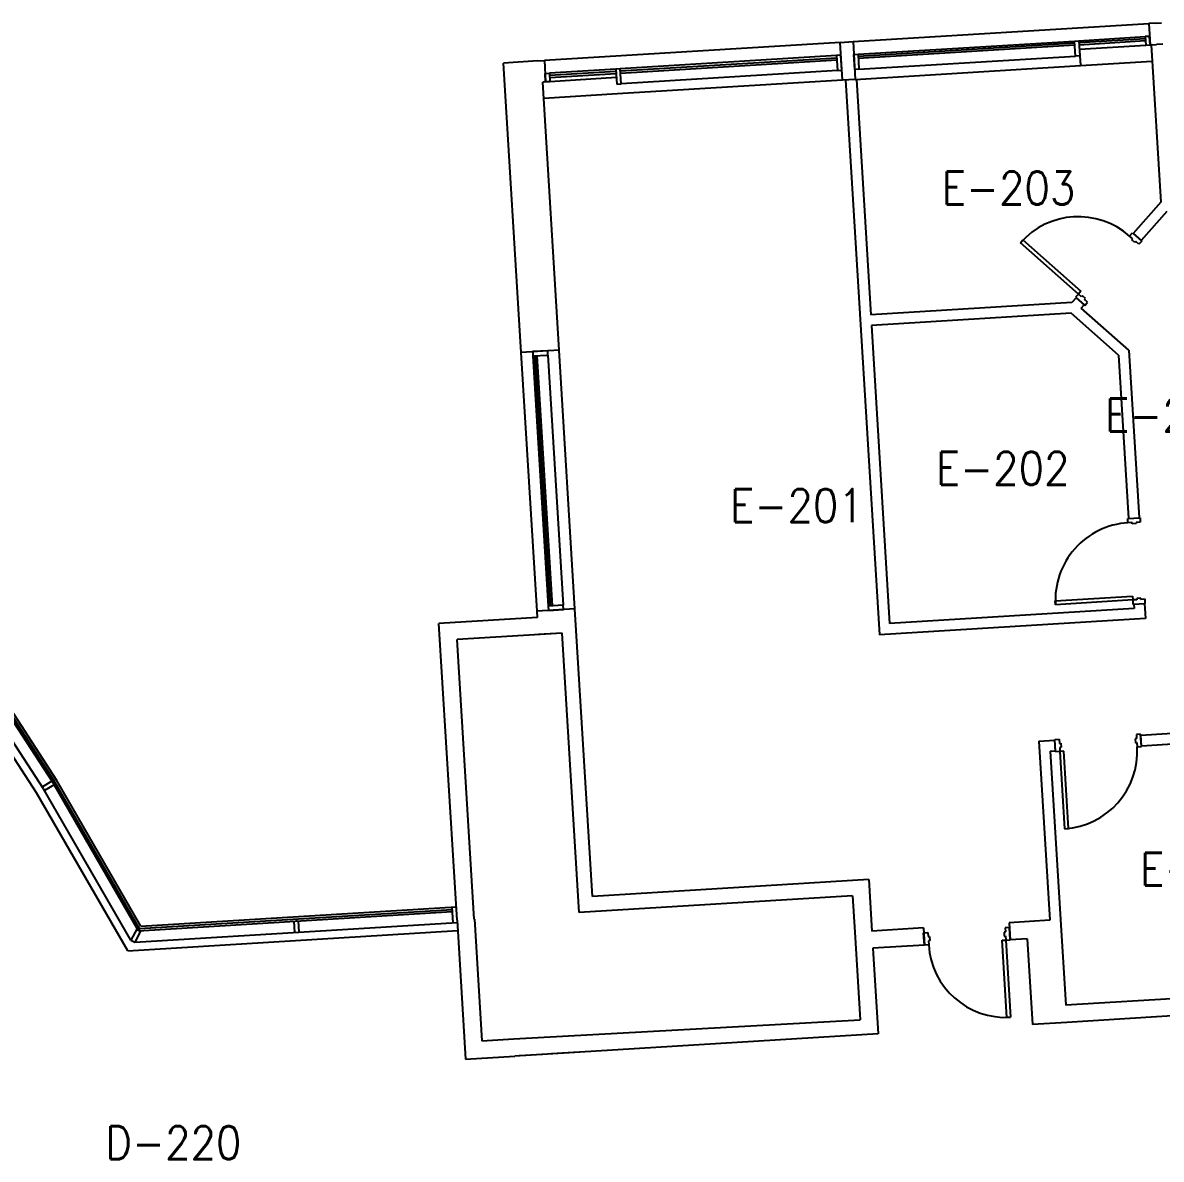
# Model space of a CAD drawing. Header units: inches. Extents: x 0 to 15110, y -1099 to 7181.
# Drawn here: x 7621 to 8151, y 6073 to 6603 of the extents above; entities that cross this region are included whole.
import ezdxf
from ezdxf.enums import TextEntityAlignment as Align

# ---------------------------------------------------------------- set-up
doc = ezdxf.new("R2010")
doc.units = ezdxf.units.IN
doc.header["$LTSCALE"] = 48
doc.header["$MEASUREMENT"] = 0
doc.layers.get('0').update_dxf_attribs({"linetype": 'CONTINUOUS'})
for name, color, linetype in [('A-DOOR', 5, 'CONTINUOUS'), ('A-GLAZ', 1, 'CONTINUOUS'), ('A-GLAZ-DETL', 5, 'CONTINUOUS'), ('A-WALL', 7, 'CONTINUOUS'), ('A-WALL-SILL', 3, 'CONTINUOUS'), ('SP-RMNO', 7, 'CONTINUOUS'), ('SP-ROOM', 7, 'CONTINUOUS'), ('SP-ROOMF', 7, 'CONTINUOUS')]:
    doc.layers.add(name, color=color, linetype=linetype)
doc.layers.get('0').off()
doc.layers.get('SP-ROOM').off()
doc.layers.get('SP-ROOMF').off()
doc.styles.add('ROMANS', font='ROMANS', dxfattribs={"width": 0.78})

# ---------------------------------------------------------------- blocks, each defined once
blk = doc.blocks.new('FMGRM1')
at = {"style": 'ROMANS', "width": 0.9}
for tag, p in [('DATA1', (0, -0.2836)), ('DATA2', (0, -0.443)), ('DATA3', (0, -0.6024)), ('DATA4', (0, -0.7618)), ('DATA5', (0, -0.9213))]:
    blk.add_attdef(tag, text='', height=0.1172, dxfattribs=at).set_placement(p, align=Align.CENTER)
at = {"layer": 'SP-RMNO', "style": 'ROMANS', "width": 0.9}
blk.add_attdef('RMNUMB', text='', height=0.16, dxfattribs=at).set_placement((0, 0), align=Align.MIDDLE)

msp = doc.modelspace()

# ---------------------------------------------------------------- linework, layer by layer
at = {"layer": 'A-DOOR', "linetype": 'Continuous'}
for p, q in [((8085.22, 6500.1), (8086.38, 6501.42)), ((8112.19, 6476.25), (8085.22, 6500.1)), ((8086.38, 6501.42), (8113.35, 6477.56)), ((8136.04, 6503.21), (8137.37, 6504.71)), ((8137.49, 6501.93), (8136.04, 6503.21)), ((8137.08, 6501.46), (8137.49, 6501.93)), ((8138.48, 6500.22), (8137.08, 6501.46)), ((8137.37, 6504.71), (8141.67, 6500.9)), ((8138.9, 6500.69), (8138.48, 6500.22)), ((8140.35, 6499.4), (8138.9, 6500.69)), ((8141.67, 6500.9), (8140.35, 6499.4)), ((8112.19, 6476.25), (8110.86, 6474.75)), ((8110.86, 6474.75), (8115.17, 6470.94)), ((8113.35, 6477.56), (8112.19, 6476.25)), ((8113.64, 6474.97), (8112.19, 6476.25)), ((8114.05, 6475.43), (8113.64, 6474.97)), ((8115.46, 6474.19), (8114.05, 6475.43)), ((8115.04, 6473.72), (8115.46, 6474.19)), ((8116.49, 6472.44), (8115.04, 6473.72)), ((8115.17, 6470.94), (8116.49, 6472.44)), ((8135.16, 6371.68), (8140.9, 6372.03)), ((8135.28, 6369.68), (8135.16, 6371.68)), ((8137.22, 6369.8), (8135.28, 6369.68)), ((8137.26, 6369.18), (8137.22, 6369.8)), ((8139.13, 6369.29), (8137.26, 6369.18)), ((8141.02, 6370.03), (8139.09, 6369.91)), ((8139.09, 6369.91), (8139.13, 6369.29)), ((8140.9, 6372.03), (8141.02, 6370.03)), ((8101.44, 6333.3), (8137.38, 6335.5)), ((8137.38, 6335.5), (8137.48, 6333.75)), ((8101.55, 6331.55), (8101.44, 6333.3)), ((8137.48, 6333.75), (8101.55, 6331.55)), ((8139.42, 6333.87), (8137.48, 6333.75)), ((8137.48, 6333.75), (8137.6, 6331.75)), ((8137.6, 6331.75), (8143.34, 6332.1)), ((8141.25, 6334.61), (8139.38, 6334.49)), ((8139.38, 6334.49), (8139.42, 6333.87)), ((8141.29, 6333.98), (8141.25, 6334.61)), ((8143.22, 6334.1), (8141.29, 6333.98)), ((8143.34, 6332.1), (8143.22, 6334.1)), ((8101.26, 6268.79), (8103.25, 6268.91)), ((8101.61, 6263.05), (8101.26, 6268.79)), ((8103.25, 6268.91), (8103.37, 6266.98)), ((8103.37, 6266.98), (8103.99, 6267.02)), ((8103.99, 6267.02), (8104.11, 6265.14)), ((8139.3, 6269.18), (8138.68, 6269.14)), ((8138.68, 6269.14), (8138.79, 6267.27)), ((8138.79, 6267.27), (8139.42, 6267.3)), ((8141.18, 6271.23), (8139.19, 6271.11)), ((8139.19, 6271.11), (8139.3, 6269.18)), ((8139.42, 6267.3), (8139.54, 6265.37)), ((8141.53, 6265.49), (8141.18, 6271.23)), ((8103.6, 6263.17), (8101.61, 6263.05)), ((8104.11, 6265.14), (8103.48, 6265.11)), ((8103.48, 6265.11), (8103.6, 6263.17)), ((8105.35, 6263.28), (8103.6, 6263.17)), ((8103.6, 6263.17), (8105.8, 6227.24)), ((8107.55, 6227.35), (8105.35, 6263.28)), ((8139.54, 6265.37), (8141.53, 6265.49)), ((8105.8, 6227.24), (8107.55, 6227.35)), ((8040.14, 6178.77), (8042.13, 6178.89)), ((8040.49, 6173.03), (8040.14, 6178.77)), ((8042.13, 6178.89), (8042.25, 6176.95)), ((8042.25, 6176.95), (8042.88, 6176.99)), ((8042.88, 6176.99), (8042.99, 6175.12)), ((8078.19, 6179.15), (8077.56, 6179.11)), ((8077.56, 6179.11), (8077.68, 6177.24)), ((8077.68, 6177.24), (8078.3, 6177.28)), ((8080.06, 6181.21), (8078.07, 6181.09)), ((8078.07, 6181.09), (8078.19, 6179.15)), ((8078.3, 6177.28), (8078.42, 6175.35)), ((8080.41, 6175.47), (8080.06, 6181.21)), ((8042.48, 6173.15), (8040.49, 6173.03)), ((8042.99, 6175.12), (8042.37, 6175.08)), ((8042.37, 6175.08), (8042.48, 6173.15)), ((8076.67, 6175.24), (8078.42, 6175.35)), ((8078.87, 6139.31), (8076.67, 6175.24)), ((8078.42, 6175.35), (8080.41, 6175.47)), ((8078.42, 6175.35), (8080.62, 6139.41)), ((8080.62, 6139.41), (8078.87, 6139.31))]:
    msp.add_line(p, q, dxfattribs=at)
for centre, major_axis, start_param, end_param in [((8112.19, 6476.25), (25.46, 25.46), 0.061088, 1.631884), ((8137.48, 6333.75), (-25.46, 25.46), -0.724312, 0.846485), ((8103.6, 6263.17), (-25.46, 25.46), 2.417281, 3.988077), ((8078.42, 6175.35), (-25.46, 25.46), 0.846485, 2.417281)]:
    msp.add_ellipse(centre, major_axis=major_axis, ratio=1, start_param=start_param, end_param=end_param, dxfattribs=at)
at = {"layer": 'A-GLAZ', "linetype": 'Continuous'}
for p, q in [((8112.41, 6594.2), (8143.35, 6596.1)), ((8143.41, 6595.1), (8112.47, 6593.21)), ((8009.6, 6587.92), (8110.41, 6594.08)), ((8110.48, 6593.08), (8009.66, 6586.92)), ((8110.54, 6592.09), (8009.72, 6585.92)), ((8143.47, 6594.1), (8112.53, 6592.21)), ((8112.65, 6590.21), (8143.6, 6592.1)), ((7999.62, 6587.3), (7898.81, 6581.14)), ((7898.87, 6580.14), (7999.68, 6586.31)), ((7898.93, 6579.14), (7999.74, 6585.31)), ((8010.03, 6580.93), (8110.84, 6587.09)), ((8112.84, 6587.22), (8113.12, 6582.6)), ((7896.81, 6581.02), (7865.87, 6579.12)), ((7865.93, 6578.13), (7896.87, 6580.02)), ((7865.99, 6577.13), (7896.94, 6579.02)), ((8000.05, 6580.32), (7899.24, 6574.15)), ((7897.06, 6577.02), (7866.12, 6575.13)), ((7858.21, 6447.41), (7865.34, 6330.88)), ((7866.34, 6330.94), (7859.21, 6447.47)), ((7867.33, 6331), (7860.21, 6447.53)), ((7865.2, 6447.84), (7872.32, 6331.31)), ((7630.27, 6245.82), (7588.87, 6309.56)), ((7634.75, 6248.56), (7593.2, 6312.53)), ((7635.6, 6249.08), (7594.03, 6313.1)), ((7670.99, 6175.29), (7630.27, 6245.82)), ((7674.5, 6179.71), (7634.75, 6248.56)), ((7675.06, 6180.74), (7635.6, 6249.08)), ((7674.5, 6179.71), (7820.62, 6188.65)), ((7675.06, 6180.74), (7820.56, 6189.64)), ((7672.75, 6174.34), (7822.94, 6183.53))]:
    msp.add_line(p, q, dxfattribs=at)
at = {"layer": 'A-GLAZ-DETL', "linetype": 'Continuous'}
for p, q in [((8145.35, 6596.22), (8143.35, 6596.1)), ((8143.35, 6596.1), (8143.6, 6592.1)), ((8145.59, 6592.23), (8145.35, 6596.22)), ((8110.41, 6594.08), (8112.41, 6594.2)), ((8110.84, 6587.09), (8110.41, 6594.08)), ((8112.41, 6594.2), (8112.84, 6587.22)), ((8143.6, 6592.1), (8145.59, 6592.23)), ((8001.62, 6587.43), (7999.62, 6587.3)), ((7999.62, 6587.3), (8000.05, 6580.32)), ((8002.04, 6580.44), (8001.62, 6587.43)), ((8007.61, 6587.79), (8009.6, 6587.92)), ((8008.03, 6580.81), (8007.61, 6587.79)), ((8009.6, 6587.92), (8010.03, 6580.93)), ((8112.84, 6587.22), (8110.84, 6587.09)), ((7863.87, 6579), (7865.87, 6579.12)), ((7865.87, 6579.12), (7866.12, 6575.13)), ((7898.81, 6581.14), (7896.81, 6581.02)), ((7896.81, 6581.02), (7897.24, 6574.03)), ((7899.24, 6574.15), (7898.81, 6581.14)), ((8000.05, 6580.32), (8002.04, 6580.44)), ((8010.03, 6580.93), (8008.03, 6580.81)), ((7864.12, 6575.01), (7863.87, 6579)), ((7866.12, 6575.13), (7864.12, 6575.01)), ((7897.24, 6574.03), (7899.24, 6574.15)), ((7865.07, 6449.83), (7858.09, 6449.41)), ((7858.09, 6449.41), (7858.21, 6447.41)), ((7858.21, 6447.41), (7865.2, 6447.84)), ((7865.2, 6447.84), (7865.07, 6449.83)), ((7872.32, 6331.31), (7865.34, 6330.88)), ((7865.34, 6330.88), (7865.46, 6328.88)), ((7872.45, 6329.31), (7872.32, 6331.31)), ((7865.46, 6328.88), (7872.45, 6329.31)), ((7634.22, 6249.41), (7629.75, 6246.67)), ((7635.27, 6247.71), (7630.79, 6244.96)), ((7635.6, 6249.08), (7634.75, 6248.56)), ((7820.5, 6190.64), (7820.95, 6183.41)), ((7746.87, 6184.13), (7747.19, 6178.89)), ((7747.81, 6185.19), (7747.87, 6184.2)), ((7748.87, 6184.26), (7749.19, 6179.02)), ((7673.91, 6180.73), (7670.99, 6175.29)), ((7675.67, 6179.78), (7672.75, 6174.34)), ((7675.06, 6180.74), (7674.5, 6179.71)), ((7670.99, 6175.29), (7672.75, 6174.34))]:
    msp.add_line(p, q, dxfattribs=at)
at = {"layer": 'A-WALL', "linetype": 'Continuous'}
for p, q in [((8147.98, 6602.39), (8144.98, 6602.21)), ((8144.98, 6602.21), (8145.59, 6592.23)), ((8147.98, 6602.39), (8150.97, 6602.57)), ((8001.25, 6593.42), (8007.24, 6593.78)), ((8002.33, 6575.82), (8001.25, 6593.42)), ((8007.24, 6593.78), (8008.32, 6576.19)), ((8145.59, 6592.23), (8148.59, 6592.41)), ((8146.09, 6592.26), (8150.57, 6519.05)), ((8151.58, 6592.59), (8148.59, 6592.41)), ((7860.51, 6584.81), (7844.54, 6583.83)), ((7860.51, 6584.81), (7863.51, 6584.99)), ((7863.51, 6584.99), (7864.12, 6575.01)), ((7852.79, 6449.08), (7844.54, 6583.83)), ((7864.12, 6575.01), (7862.75, 6574.93)), ((7870.38, 6450.16), (7862.75, 6574.93)), ((8008.32, 6576.19), (8002.33, 6575.82)), ((8003.82, 6575.92), (8019.63, 6317.52)), ((8008.81, 6576.22), (8015.52, 6466.55)), ((8150.57, 6519.05), (8137.66, 6504.45)), ((8153.34, 6514.64), (8141.4, 6501.14)), ((8137.66, 6504.45), (8141.4, 6501.14)), ((8111.13, 6474.51), (8109.16, 6472.28)), ((8111.13, 6474.51), (8114.9, 6471.18)), ((8109.16, 6472.28), (8015.52, 6466.55)), ((8113.56, 6469.69), (8114.9, 6471.18)), ((8135.75, 6450.06), (8113.56, 6469.69)), ((8108.78, 6467.25), (8015.83, 6461.56)), ((8130.89, 6447.69), (8108.78, 6467.25)), ((8015.83, 6461.56), (8024.31, 6322.82)), ((7870.38, 6450.16), (7852.79, 6449.08)), ((8130.89, 6447.69), (8135.54, 6371.7)), ((8135.75, 6450.06), (8140.53, 6372.01)), ((8135.54, 6371.7), (8140.53, 6372.01)), ((8137.98, 6331.78), (8142.97, 6332.08)), ((8137.98, 6331.78), (8138.1, 6329.78)), ((8142.97, 6332.08), (8143.4, 6325.09)), ((7860.34, 6325.63), (7814.42, 6322.83)), ((7877.75, 6329.63), (7860.16, 6328.56)), ((7860.34, 6325.63), (7860.16, 6328.56)), ((7885.94, 6195.63), (7877.75, 6329.63)), ((8143.4, 6325.09), (8019.63, 6317.52)), ((8138.1, 6329.78), (8024.31, 6322.82)), ((7822.88, 6184.55), (7814.42, 6322.83)), ((7871.8, 6318.32), (7822.9, 6315.33)), ((7830.86, 6185.04), (7822.9, 6315.33)), ((7868.81, 6318.14), (7860.82, 6317.65)), ((7879.76, 6188.24), (7871.8, 6318.32)), ((8141.2, 6270.86), (8245.01, 6277.21)), ((8141.51, 6265.87), (8237.83, 6271.76)), ((8093.79, 6267.96), (8101.28, 6268.42)), ((8093.79, 6267.96), (8098.89, 6184.61)), ((8101.58, 6263.42), (8101.28, 6268.42)), ((8141.51, 6265.87), (8141.2, 6270.86)), ((8099.09, 6263.27), (8101.58, 6263.42)), ((8099.09, 6263.27), (8103.88, 6184.92)), ((9339.63, 6212.41), (8106.81, 6137.01)), ((8014.58, 6203.5), (7885.94, 6195.63)), ((8014.58, 6203.5), (8016.04, 6179.55)), ((8007.02, 6196.03), (7879.76, 6188.24)), ((8007.02, 6196.03), (8008.06, 6179.06)), ((7822.88, 6184.55), (7826.83, 6119.88)), ((7830.99, 6185.05), (7834.45, 6128.49)), ((8098.89, 6184.61), (8079.93, 6183.45)), ((8079.93, 6183.45), (8080.41, 6175.47)), ((8103.88, 6184.92), (8106.32, 6144.99)), ((8008.06, 6179.06), (8010.56, 6138.14)), ((8040, 6181.01), (8016.04, 6179.55)), ((8040, 6181.01), (8040.49, 6173.03)), ((8040.49, 6173.03), (8016.53, 6171.56)), ((8016.53, 6171.56), (8018.97, 6131.64)), ((8088.4, 6175.96), (8080.41, 6175.47)), ((8088.4, 6175.96), (8090.84, 6136.03)), ((8245.06, 6153.48), (8106.32, 6144.99)), ((7849.3, 6129.4), (8010.56, 6138.14)), ((8106.81, 6137.01), (8090.84, 6136.03)), ((7834.45, 6128.49), (7849.3, 6129.4)), ((8018.97, 6131.64), (7849.79, 6121.29)), ((7879.74, 6123.12), (7866.88, 6122.33)), ((7826.83, 6119.88), (7849.79, 6121.29)), ((7862.64, 6122.07), (7851.79, 6121.41))]:
    msp.add_line(p, q, dxfattribs=at)
at = {"layer": 'A-WALL-SILL', "linetype": 'Continuous'}
for p, q in [((8007.24, 6593.78), (8144.98, 6602.21)), ((8001.25, 6593.42), (7863.51, 6584.99)), ((8113.12, 6582.6), (8146.56, 6584.65)), ((8008.32, 6576.19), (8113.12, 6582.6)), ((8002.33, 6575.82), (7897.52, 6569.41)), ((7897.52, 6569.41), (7863.21, 6567.32)), ((7860.16, 6328.56), (7852.79, 6449.08)), ((7877.75, 6329.63), (7870.38, 6450.16)), ((7636.45, 6249.61), (7594.85, 6313.67)), ((7627.07, 6243.86), (7585.78, 6307.44)), ((7675.61, 6181.78), (7636.45, 6249.61)), ((7669.49, 6170.38), (7627.07, 6243.86)), ((7675.61, 6181.78), (7822.5, 6190.76)), ((7669.49, 6170.38), (7823.17, 6179.78))]:
    msp.add_line(p, q, dxfattribs=at)

# ---------------------------------------------------------------- block references
at = {"layer": 'SP-ROOM', "linetype": 'Continuous'}
ref = msp.add_blockref('FMGRM1', (8079.69, 6525.6), dxfattribs=dict(at, xscale=96, yscale=96, zscale=96))
ref.add_attrib('RMNUMB', 'E-203', dxfattribs={"layer": 'SP-RMNO', "height": 15.36, "style": 'ROMANS', "width": 0.9}).set_placement((8079.69, 6525.6), align=Align.MIDDLE)
ref = msp.add_blockref('FMGRM1', (8076.96, 6395.03), dxfattribs=dict(at, xscale=96, yscale=96, zscale=96))
ref.add_attrib('RMNUMB', 'E-202', dxfattribs={"layer": 'SP-RMNO', "height": 15.36, "style": 'ROMANS', "width": 0.9}).set_placement((8076.96, 6395.03), align=Align.MIDDLE)
ref = msp.add_blockref('FMGRM1', (7981.14, 6377.73), dxfattribs=dict(at, xscale=96, yscale=96, zscale=96))
ref.add_attrib('RMNUMB', 'E-201', dxfattribs={"layer": 'SP-RMNO', "height": 15.36, "style": 'ROMANS', "width": 0.9}).set_placement((7981.14, 6377.73), align=Align.MIDDLE)
ref = msp.add_blockref('FMGRM1', (8172.08, 6208.38), dxfattribs=dict(at, xscale=96, yscale=96, zscale=96))
ref.add_attrib('RMNUMB', 'E-210', dxfattribs={"layer": 'SP-RMNO', "height": 15.36, "style": 'ROMANS', "width": 0.9}).set_placement((8172.08, 6208.38), align=Align.MIDDLE)
at = {"layer": 'SP-ROOMF', "linetype": 'Continuous'}
ref = msp.add_blockref('FMGRM1', (8155.74, 6419.87), dxfattribs=dict(at, xscale=96, yscale=96, zscale=96))
ref.add_attrib('RMNUMB', 'E-206', dxfattribs={"layer": 'SP-RMNO', "height": 15.36, "style": 'ROMANS', "width": 0.9}).set_placement((8155.74, 6419.87), align=Align.MIDDLE)
ref = msp.add_blockref('FMGRM1', (7690.75, 6080.97), dxfattribs=dict(at, xscale=96, yscale=96, zscale=96))
ref.add_attrib('RMNUMB', 'D-220', dxfattribs={"layer": 'SP-RMNO', "height": 15.36, "style": 'ROMANS', "width": 0.9}).set_placement((7690.75, 6080.97), align=Align.MIDDLE)

doc.saveas('drawing.dxf')
